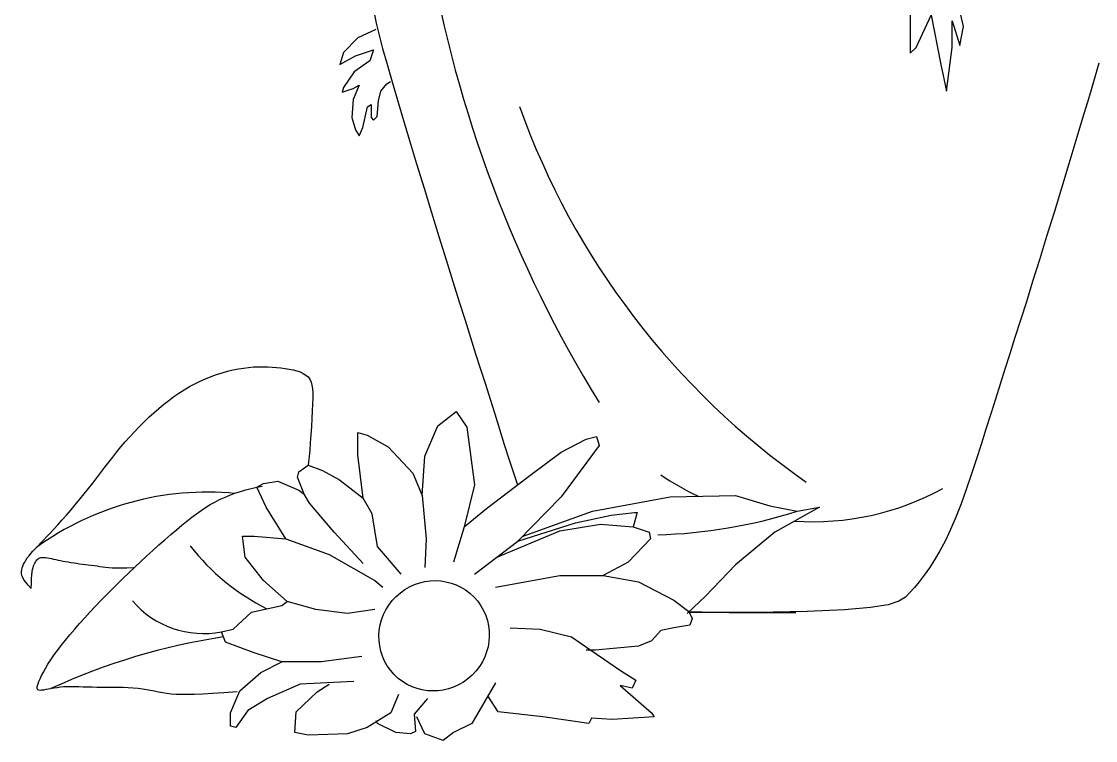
# Model space of a CAD drawing. Extents: x 83 to 520, y 195 to 710.
# Drawn here: x 169.5 to 371.9, y 195.1 to 330.5 of the extents above; entities that cross this region are included whole.
import ezdxf

# ---------------------------------------------------------------- set-up
doc = ezdxf.new("R2010")
doc.units = 0
doc.header["$LTSCALE"] = 0.9
doc.header["$MEASUREMENT"] = 0
doc.layers.add('3', color=3, linetype='CONTINUOUS')
doc.layers.add('4', color=4, linetype='CONTINUOUS')

msp = doc.modelspace()

# ---------------------------------------------------------------- linework, layer by layer
at = {"layer": '3'}
for points in [[(338.05, 359.62), (335.54, 350.31), (333.75, 341.72), (333.75, 336.71), (334.82, 341.72), (337.69, 348.17), (339.48, 347.81), (338.41, 335.64), (336.97, 332.06), (336.97, 324.55), (338.05, 325.62), (340.91, 331.71), (342.7, 322.4), (343.78, 317.39), (344.85, 325.62), (344.85, 330.63), (346.29, 325.98), (347, 329.56), (345.93, 334.21), (345.21, 342.08), (345.21, 344.59), (345.21, 345.3)], [(236.32, 329.04), (232.9, 327.45), (230.17, 324.71), (229.49, 322.44), (232.45, 324.03), (235.87, 325.17), (235.18, 323.12), (232.22, 321.07), (230.17, 318.11), (229.94, 317.2), (231.99, 317.88), (233.13, 318.56), (231.99, 315.83), (231.76, 312.42), (232.45, 310.14), (233.13, 309), (233.82, 310.59), (234.73, 314.47), (235.41, 314.92), (235.41, 312.42), (235.87, 311.96), (236.55, 312.64), (236.78, 315.6), (237.24, 317.43), (238.38, 318.79), (239.06, 319.25)], [(171.39, 223.77), (170.81, 224.38), (170.36, 224.92), (170.01, 225.4), (169.77, 225.83), (169.62, 226.22), (169.55, 226.59), (169.54, 226.94), (169.58, 227.29), (169.66, 227.64), (169.78, 227.99), (169.94, 228.36), (170.14, 228.73), (170.37, 229.12), (170.64, 229.52), (170.96, 229.93), (171.31, 230.35), (171.7, 230.79), (172.13, 231.25), (172.6, 231.75), (173.12, 232.28), (173.67, 232.85), (174.28, 233.48), (174.93, 234.16), (175.63, 234.92), (176.38, 235.74), (177.17, 236.62), (177.99, 237.56), (178.83, 238.53), (179.68, 239.53), (180.53, 240.56), (181.36, 241.58), (182.18, 242.61), (182.97, 243.62), (183.73, 244.62), (184.48, 245.6), (185.23, 246.58), (185.97, 247.55), (186.72, 248.51), (187.48, 249.47), (188.27, 250.42), (189.09, 251.38), (189.94, 252.33), (190.81, 253.27), (191.7, 254.2), (192.6, 255.11), (193.53, 255.99), (194.46, 256.84), (195.4, 257.66), (196.34, 258.45), (197.29, 259.19), (198.25, 259.89), (199.21, 260.56), (200.19, 261.18), (201.17, 261.77), (202.17, 262.31), (203.18, 262.81), (204.21, 263.26), (205.24, 263.68), (206.28, 264.05), (207.32, 264.38), (208.36, 264.67), (209.38, 264.91), (210.39, 265.11), (211.37, 265.27), (212.33, 265.39), (213.27, 265.47), (214.18, 265.51), (215.06, 265.53), (215.93, 265.51), (216.78, 265.46), (217.6, 265.4), (218.42, 265.32), (219.21, 265.21), (219.98, 265.09), (220.71, 264.94), (221.4, 264.76), (222.04, 264.54), (222.61, 264.27), (223.11, 263.96), (223.52, 263.59), (223.85, 263.15), (224.09, 262.64), (224.26, 262.04), (224.36, 261.34), (224.41, 260.52), (224.42, 259.57), (224.38, 258.47), (224.32, 257.21), (224.25, 255.79), (224.16, 254.27), (224.05, 252.72), (223.95, 251.21), (223.83, 249.81), (223.72, 248.59), (223.62, 247.62), (223.52, 246.97)], [(210.18, 204.27), (207.68, 204.1), (205.54, 203.97), (203.7, 203.87), (202.14, 203.81), (200.8, 203.77), (199.65, 203.78), (198.65, 203.81), (197.74, 203.88), (196.91, 203.98), (196.12, 204.1), (195.36, 204.25), (194.61, 204.4), (193.87, 204.55), (193.11, 204.69), (192.32, 204.82), (191.49, 204.93), (190.59, 205.01), (189.65, 205.06), (188.67, 205.09), (187.68, 205.11), (186.67, 205.12), (185.67, 205.12), (184.69, 205.12), (183.74, 205.13), (182.84, 205.15), (181.98, 205.18), (181.16, 205.21), (180.37, 205.24), (179.62, 205.26), (178.9, 205.26), (178.2, 205.25), (177.53, 205.22), (176.87, 205.16), (176.24, 205.08), (175.65, 204.99), (175.09, 204.89), (174.57, 204.8), (174.1, 204.71), (173.68, 204.64), (173.33, 204.6), (173.03, 204.58), (172.81, 204.61), (172.64, 204.67), (172.53, 204.78), (172.49, 204.95), (172.49, 205.18), (172.55, 205.47), (172.67, 205.83), (172.83, 206.27), (173.05, 206.78), (173.32, 207.37), (173.66, 208.01), (174.05, 208.72), (174.51, 209.49), (175.04, 210.31), (175.63, 211.18), (176.3, 212.1), (177.04, 213.05), (177.83, 214.05), (178.67, 215.06), (179.56, 216.1), (180.49, 217.16), (181.45, 218.22), (182.43, 219.28), (183.42, 220.35), (184.43, 221.41), (185.46, 222.46), (186.51, 223.52), (187.57, 224.58), (188.65, 225.64), (189.75, 226.7), (190.87, 227.76), (192, 228.82), (193.15, 229.88), (194.29, 230.93), (195.43, 231.95), (196.55, 232.95), (197.65, 233.9), (198.71, 234.81), (199.72, 235.66), (200.68, 236.44), (201.6, 237.17), (202.49, 237.83), (203.36, 238.45), (204.22, 239.02), (205.09, 239.55), (205.96, 240.04), (206.86, 240.49), (207.8, 240.92), (208.77, 241.31), (209.76, 241.68), (210.77, 242.01), (211.79, 242.31), (212.82, 242.58), (213.85, 242.82), (214.87, 243.02)], [(264.04, 233.64), (277.13, 238.33), (291.71, 241.05), (304.06, 241.29), (310.49, 239.32), (315.67, 238.33), (319.88, 239.07), (311.47, 234.38), (304.06, 228.21), (298.38, 222.29), (294.92, 219.08)], [(171.39, 223.77), (171.4, 224.78), (171.43, 225.63), (171.48, 226.32), (171.55, 226.88), (171.63, 227.33), (171.72, 227.7), (171.82, 228.01), (171.93, 228.27), (172.04, 228.52), (172.15, 228.74), (172.28, 228.95), (172.43, 229.13), (172.59, 229.28), (172.77, 229.41), (172.97, 229.51), (173.2, 229.57), (173.46, 229.6), (173.76, 229.6), (174.07, 229.57), (174.42, 229.52), (174.78, 229.46), (175.17, 229.38), (175.58, 229.29), (176, 229.2), (176.44, 229.11), (176.9, 229.01), (177.37, 228.92), (177.85, 228.83), (178.35, 228.75), (178.86, 228.66), (179.38, 228.58), (179.91, 228.5), (180.46, 228.42), (181.01, 228.35), (181.57, 228.28), (182.13, 228.21), (182.69, 228.14), (183.24, 228.07), (183.79, 228), (184.32, 227.92), (184.84, 227.85), (185.38, 227.77), (185.97, 227.7), (186.63, 227.65), (187.4, 227.62), (188.3, 227.62), (189.38, 227.65), (190.66, 227.72)]]:
    msp.add_lwpolyline(points, dxfattribs=at)
for centre, radius, start, end in [((482.08, 384.03), 239.17, 189.7167, 211.5813), ((401.25, 363.85), 146.46, 199.6928, 235.0465), ((318.63, 287.29), 50.96, 235.7696, 244.8887), ((204.63, 186.71), 55.2, 84.6714, 125.77), ((318.63, 287.29), 50.96, 266.1225, 298.7178), ((286.61, 329.92), 96.09, 271.6601, 287.6086), ((234.8, 257.79), 42.38, 217.8305, 243.2709), ((203.79, 232.82), 17.54, 220.4433, 281.2507), ((225.41, 96.09), 119.88, 98.5487, 114.8191)]:
    msp.add_arc(centre, radius, start, end, dxfattribs=at)
at = {"layer": '4'}
for points in [[(235.9, 332.41), (236.36, 330.24), (236.91, 327.93), (237.57, 325.43), (238.34, 322.67), (239.22, 319.61), (240.24, 316.17), (241.39, 312.32), (242.64, 308.14), (243.98, 303.73), (245.37, 299.17), (246.77, 294.58), (248.16, 290.05), (249.52, 285.67), (250.8, 281.55), (251.99, 277.75), (253.09, 274.26), (254.12, 271.01), (255.09, 267.96), (256.02, 265.05), (256.92, 262.22), (257.8, 259.44), (258.69, 256.63), (259.58, 253.78), (260.49, 250.88), (261.41, 248), (262.35, 245.15), (262.99, 243.3)], [(372.48, 322.67), (371.59, 319.61), (370.57, 316.17), (369.43, 312.32), (368.17, 308.14), (366.83, 303.73), (365.45, 299.17), (364.04, 294.58), (362.65, 290.05), (361.3, 285.67), (360.01, 281.55), (358.83, 277.75), (357.72, 274.26), (356.69, 271.01), (355.72, 267.96), (354.79, 265.05), (353.89, 262.22), (353.01, 259.44), (352.13, 256.63), (351.23, 253.78), (350.32, 250.88), (349.4, 248), (348.46, 245.15), (347.51, 242.38), (346.54, 239.72), (345.57, 237.21), (344.57, 234.89), (343.57, 232.78), (342.56, 230.87), (341.55, 229.16), (340.56, 227.63), (339.59, 226.26), (338.65, 225.04), (337.76, 223.95), (336.91, 222.98), (336.05, 222.12), (334.81, 221.36), (332.78, 220.71), (329.5, 220.18), (324.56, 219.76), (317.52, 219.45), (307.95, 219.27), (295.41, 219.21)], [(245.02, 241.29), (245.51, 248.69), (247.98, 254.37), (251.44, 257.08), (253.42, 254.12), (254.9, 243.26), (252.92, 235.37), (250.95, 228.7)], [(241.06, 226.48), (236.62, 231.66), (235.63, 237.83), (233.9, 240.8), (232.91, 248.94), (232.91, 253.14), (234.64, 252.64), (238.59, 250.42), (243.29, 245.48), (245.02, 241.29), (245.76, 233.14), (245.51, 227.71)], [(252.92, 235.37), (257.12, 238.82), (265.52, 245.24), (271.2, 249.43), (275.9, 251.9), (277.88, 252.4), (278.37, 250.67), (271.2, 241.04), (263.05, 232.65)], [(233.9, 228.45), (228.46, 234.38), (223.77, 239.81), (222.78, 241.54), (221.55, 244.74), (221.79, 245.73), (223.52, 246.97), (226.24, 245.98), (229.45, 244.25), (233.9, 240.8)], [(219.32, 233.14), (215.62, 239.07), (213.85, 242.82), (215.12, 243.51), (217.84, 244), (221.79, 242.28), (222.78, 241.54)], [(254.9, 226.48), (263.05, 232.65), (273.92, 236.11), (280.59, 237.59), (285.04, 238.08), (285.53, 238.08), (284.79, 235.37)], [(258.98, 229.57), (270.96, 234.62), (278.62, 235.86), (284.79, 235.37), (287.76, 234.38), (287.76, 234.38), (288.01, 233.14), (283.81, 228.7), (279.11, 226.23)], [(236.12, 219.82), (230.93, 219.08), (225, 219.82), (219.57, 221.3), (215.12, 225.25), (211.66, 229.69), (211.17, 233.64), (213.39, 233.64), (219.32, 233.14), (227.47, 230.18), (236.12, 225.25), (237.6, 224.01)], [(258.85, 224.01), (270.96, 226.23), (279.11, 226.23), (285.78, 225), (292.45, 221.54), (295.28, 219.41), (295.91, 218.09), (295.42, 216.85), (292.45, 216.36), (289.98, 215.87), (288.25, 213.89), (285.78, 212.91), (277.63, 212.16), (275.9, 212.16)], [(233.65, 210.93), (225.99, 209.94), (218.58, 209.95), (213.39, 211.67), (207.96, 213.65), (207.22, 215.62), (209.44, 216.11), (212.9, 219.32), (218.58, 220.56), (219.57, 221.3)], [(295.28, 219.41), (302.87, 219.27), (315.4, 219.21)], [(261.57, 216.36), (267.25, 216.11), (273.18, 214.63), (276.76, 212.16), (282.57, 208.22), (285.29, 206.49), (284.55, 205.01), (282.32, 205.5), (288.25, 200.32), (288.75, 199.58), (280.84, 199.08), (276.89, 199.33), (276.39, 198.34), (267.75, 199.58), (259.35, 200.56), (257.37, 203.53)], [(232.17, 206.24), (222.04, 205.75), (215.86, 203.04), (212.16, 200.81), (209.93, 197.61), (208.94, 197.85), (208.94, 200.32), (210.67, 204.52), (214.63, 207.97), (218.58, 209.95)], [(240.57, 203.77), (239.09, 200.32), (234.64, 197.6), (230.93, 196.37), (223.52, 196.12), (221.05, 196.62), (221.3, 200.56), (225.25, 204.27), (227.47, 205.75)], [(258.85, 205.99), (254.4, 198.34), (250.95, 196.62), (248.97, 195.13), (245.51, 196.37), (244.03, 199.58)], [(246, 203.03), (243.53, 200.07), (243.78, 196.86), (242.79, 196.37), (240.08, 196.62), (236.62, 198.34), (236.37, 198.84)]]:
    msp.add_lwpolyline(points, dxfattribs=at)
msp.add_ellipse((247.27, 214.85), major_axis=(-7.53, -7.29), ratio=0.983458, dxfattribs=at)

doc.saveas('drawing.dxf')
